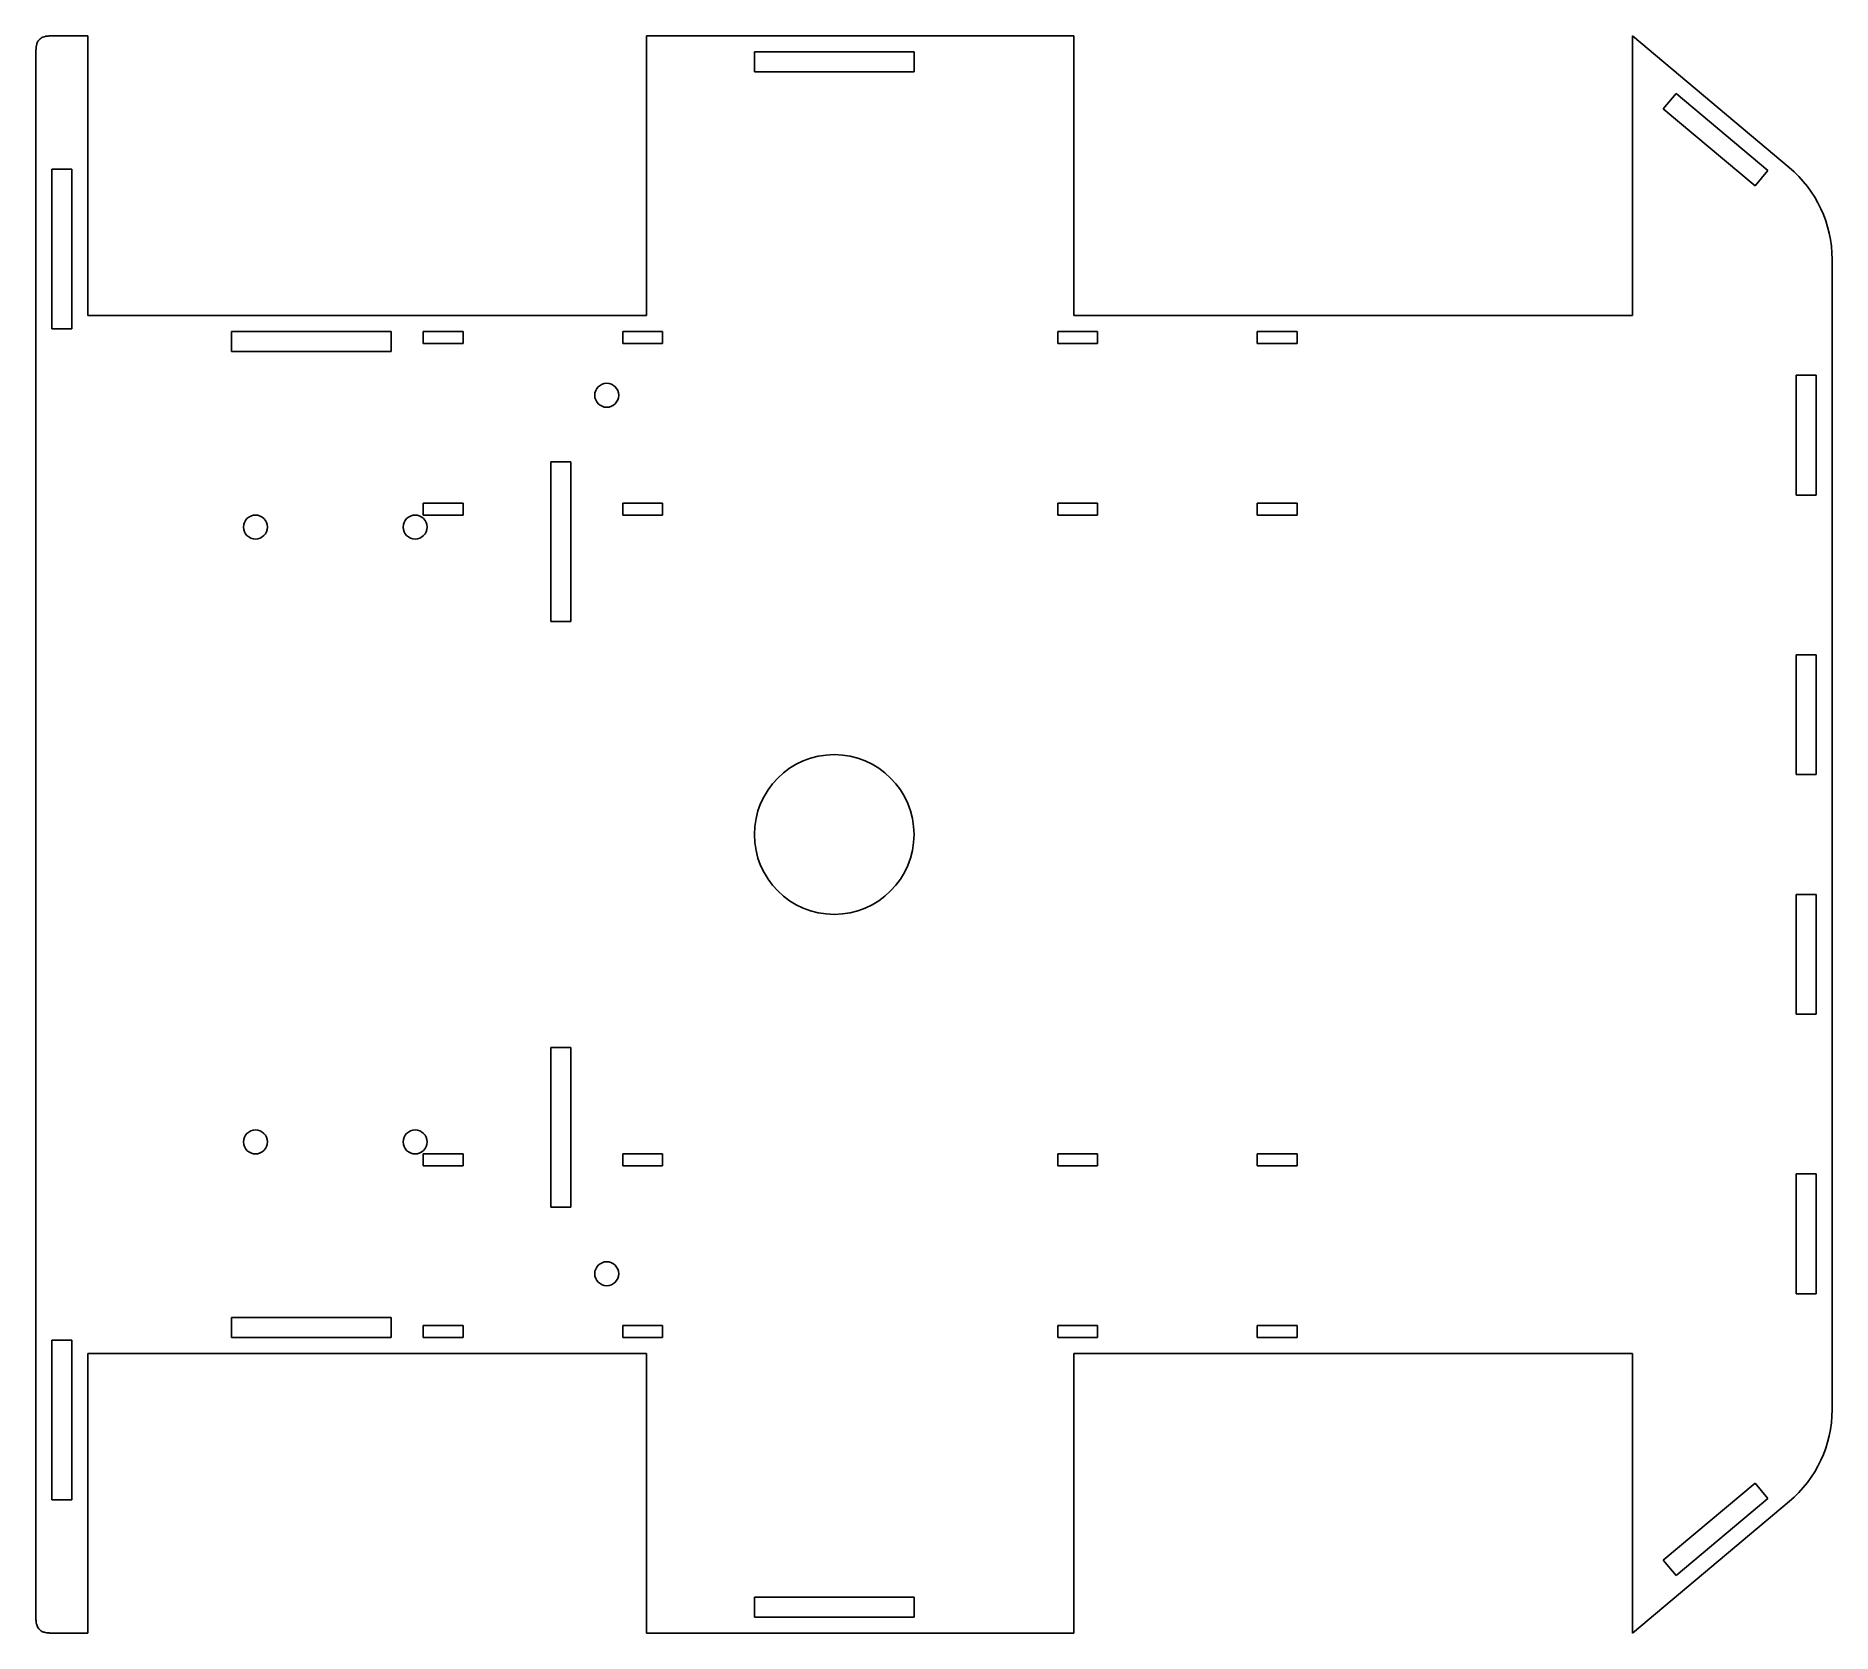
# Model space of a CAD drawing. Header units: millimetres. Extents: x -100 to 125, y -100 to 100.
import ezdxf

# ---------------------------------------------------------------- set-up
doc = ezdxf.new("R2010")
doc.units = ezdxf.units.MM

msp = doc.modelspace()

# ---------------------------------------------------------------- linework, layer by layer
at = {"color": 7, "linetype": 'Continuous', "lineweight": 25}
for p, q in [((-93.5, 100), (-98, 100)), ((-93.5, 65), (-93.5, 100)), ((-23.5, 65), (-23.5, 100)), ((30, 100), (-23.5, 100)), ((30, 65), (30, 100)), ((100, 100), (100, 65)), ((100, 100), (119.64, 83.52)), ((-100, -98), (-100, 98)), ((-10, 98), (10, 98)), ((-10, 98), (-10, 95.5)), ((10, 98), (10, 95.5)), ((-10, 95.5), (10, 95.5)), ((103.86, 90.88), (105.47, 92.8)), ((105.47, 92.8), (116.96, 83.16)), ((103.86, 90.88), (115.35, 81.24)), ((-98, 83.33), (-95.5, 83.33)), ((-98, 83.33), (-98, 63.33)), ((-95.5, 83.33), (-95.5, 63.33)), ((115.35, 81.24), (116.96, 83.16)), ((125, -72.03), (125, 72.03)), ((-98, 63.33), (-95.5, 63.33)), ((-23.5, 65), (-93.5, 65)), ((100, 65), (30, 65)), ((-55.5, 63), (-75.5, 63)), ((-75.5, 60.5), (-75.5, 63)), ((-55.5, 60.5), (-55.5, 63)), ((-51.5, 63), (-46.5, 63)), ((-51.5, 63), (-51.5, 61.5)), ((-51.5, 61.5), (-46.5, 61.5)), ((-46.5, 63), (-46.5, 61.5)), ((-26.5, 63), (-21.5, 63)), ((-26.5, 63), (-26.5, 61.5)), ((-26.5, 61.5), (-21.5, 61.5)), ((-21.5, 63), (-21.5, 61.5)), ((28, 63), (33, 63)), ((28, 63), (28, 61.5)), ((28, 61.5), (33, 61.5)), ((33, 63), (33, 61.5)), ((53, 63), (58, 63)), ((53, 63), (53, 61.5)), ((53, 61.5), (58, 61.5)), ((58, 63), (58, 61.5)), ((-55.5, 60.5), (-75.5, 60.5)), ((120.5, 57.51), (123, 57.51)), ((120.5, 57.51), (120.5, 42.51)), ((123, 57.51), (123, 42.51)), ((-35.5, 46.67), (-33, 46.67)), ((-35.5, 46.67), (-35.5, 26.67)), ((-33, 46.67), (-33, 26.67)), ((-51.5, 41.5), (-46.5, 41.5)), ((-51.5, 41.5), (-51.5, 40)), ((-46.5, 41.5), (-46.5, 40)), ((-26.5, 41.5), (-21.5, 41.5)), ((-26.5, 41.5), (-26.5, 40)), ((-21.5, 41.5), (-21.5, 40)), ((28, 41.5), (33, 41.5)), ((28, 41.5), (28, 40)), ((33, 41.5), (33, 40)), ((53, 41.5), (58, 41.5)), ((53, 41.5), (53, 40)), ((58, 41.5), (58, 40)), ((120.5, 42.51), (123, 42.51)), ((-51.5, 40), (-46.5, 40)), ((-26.5, 40), (-21.5, 40)), ((28, 40), (33, 40)), ((53, 40), (58, 40)), ((-35.5, 26.67), (-33, 26.67)), ((120.5, 22.51), (123, 22.51)), ((120.5, 22.51), (120.5, 7.51)), ((123, 22.51), (123, 7.51)), ((120.5, 7.51), (123, 7.51)), ((120.5, -7.51), (123, -7.51)), ((120.5, -22.51), (120.5, -7.51)), ((123, -22.51), (123, -7.51)), ((120.5, -22.51), (123, -22.51)), ((-35.5, -26.67), (-33, -26.67)), ((-35.5, -46.67), (-35.5, -26.67)), ((-33, -46.67), (-33, -26.67)), ((-51.5, -40), (-46.5, -40)), ((-51.5, -41.5), (-51.5, -40)), ((-46.5, -41.5), (-46.5, -40)), ((-26.5, -40), (-21.5, -40)), ((-26.5, -41.5), (-26.5, -40)), ((-21.5, -41.5), (-21.5, -40)), ((28, -40), (33, -40)), ((28, -41.5), (28, -40)), ((33, -41.5), (33, -40)), ((53, -40), (58, -40)), ((53, -41.5), (53, -40)), ((58, -41.5), (58, -40)), ((-51.5, -41.5), (-46.5, -41.5)), ((-26.5, -41.5), (-21.5, -41.5)), ((28, -41.5), (33, -41.5)), ((53, -41.5), (58, -41.5)), ((120.5, -42.51), (123, -42.51)), ((120.5, -57.51), (120.5, -42.51)), ((123, -57.51), (123, -42.51)), ((-35.5, -46.67), (-33, -46.67)), ((120.5, -57.51), (123, -57.51)), ((-75.5, -60.5), (-75.5, -63)), ((-55.5, -60.5), (-75.5, -60.5)), ((-55.5, -60.5), (-55.5, -63)), ((-55.5, -63), (-75.5, -63)), ((-51.5, -61.5), (-46.5, -61.5)), ((-51.5, -63), (-51.5, -61.5)), ((-51.5, -63), (-46.5, -63)), ((-46.5, -63), (-46.5, -61.5)), ((-26.5, -61.5), (-21.5, -61.5)), ((-26.5, -63), (-26.5, -61.5)), ((-26.5, -63), (-21.5, -63)), ((-21.5, -63), (-21.5, -61.5)), ((28, -61.5), (33, -61.5)), ((28, -63), (28, -61.5)), ((28, -63), (33, -63)), ((33, -63), (33, -61.5)), ((53, -61.5), (58, -61.5)), ((53, -63), (53, -61.5)), ((53, -63), (58, -63)), ((58, -63), (58, -61.5)), ((-98, -63.33), (-95.5, -63.33)), ((-98, -83.33), (-98, -63.33)), ((-95.5, -83.33), (-95.5, -63.33)), ((-23.5, -65), (-93.5, -65)), ((-93.5, -65), (-93.5, -100)), ((-23.5, -65), (-23.5, -100)), ((100, -65), (30, -65)), ((30, -65), (30, -100)), ((100, -100), (100, -65)), ((103.86, -90.88), (115.35, -81.24)), ((105.47, -92.8), (116.96, -83.16)), ((115.35, -81.24), (116.96, -83.16)), ((-98, -83.33), (-95.5, -83.33)), ((100, -100), (119.64, -83.52)), ((103.86, -90.88), (105.47, -92.8)), ((-10, -95.5), (10, -95.5)), ((-10, -98), (-10, -95.5)), ((10, -98), (10, -95.5)), ((-10, -98), (10, -98)), ((-93.5, -100), (-98, -100)), ((30, -100), (-23.5, -100))]:
    msp.add_line(p, q, dxfattribs=at)
for centre, radius in [((-28.5, 55), 1.5), ((-72.5, 38.5), 1.5), ((-52.5, 38.5), 1.5), ((0, 0), 10), ((-72.5, -38.5), 1.5), ((-52.5, -38.5), 1.5), ((-28.5, -55), 1.5)]:
    msp.add_circle(centre, radius, dxfattribs=at)
for centre, start, end in [((110, 72.03), 0, 50), ((110, -72.03), 310, 0)]:
    msp.add_arc(centre, 15, start, end, dxfattribs=at)
for points in [[(-98, 100), (-98.08, 100), (-98.24, 100), (-98.46, 99.99), (-98.65, 99.97), (-98.87, 99.93), (-99.11, 99.86), (-99.36, 99.73), (-99.6, 99.54), (-99.81, 99.24), (-99.94, 98.86), (-99.99, 98.44), (-100, 98.16), (-100, 98)], [(-100, -98), (-100, -98.08), (-100, -98.24), (-99.99, -98.46), (-99.97, -98.65), (-99.93, -98.87), (-99.86, -99.11), (-99.73, -99.36), (-99.54, -99.6), (-99.24, -99.81), (-98.86, -99.94), (-98.44, -99.99), (-98.16, -100), (-98, -100)]]:
    msp.add_open_spline(points, degree=3, knots=[0, 0, 0, 0, 0.075428, 0.142047, 0.199992, 0.249463, 0.339568, 0.421959, 0.49963, 0.617463, 0.749743, 0.857368, 1, 1, 1, 1], dxfattribs=at)

doc.saveas('drawing.dxf')
